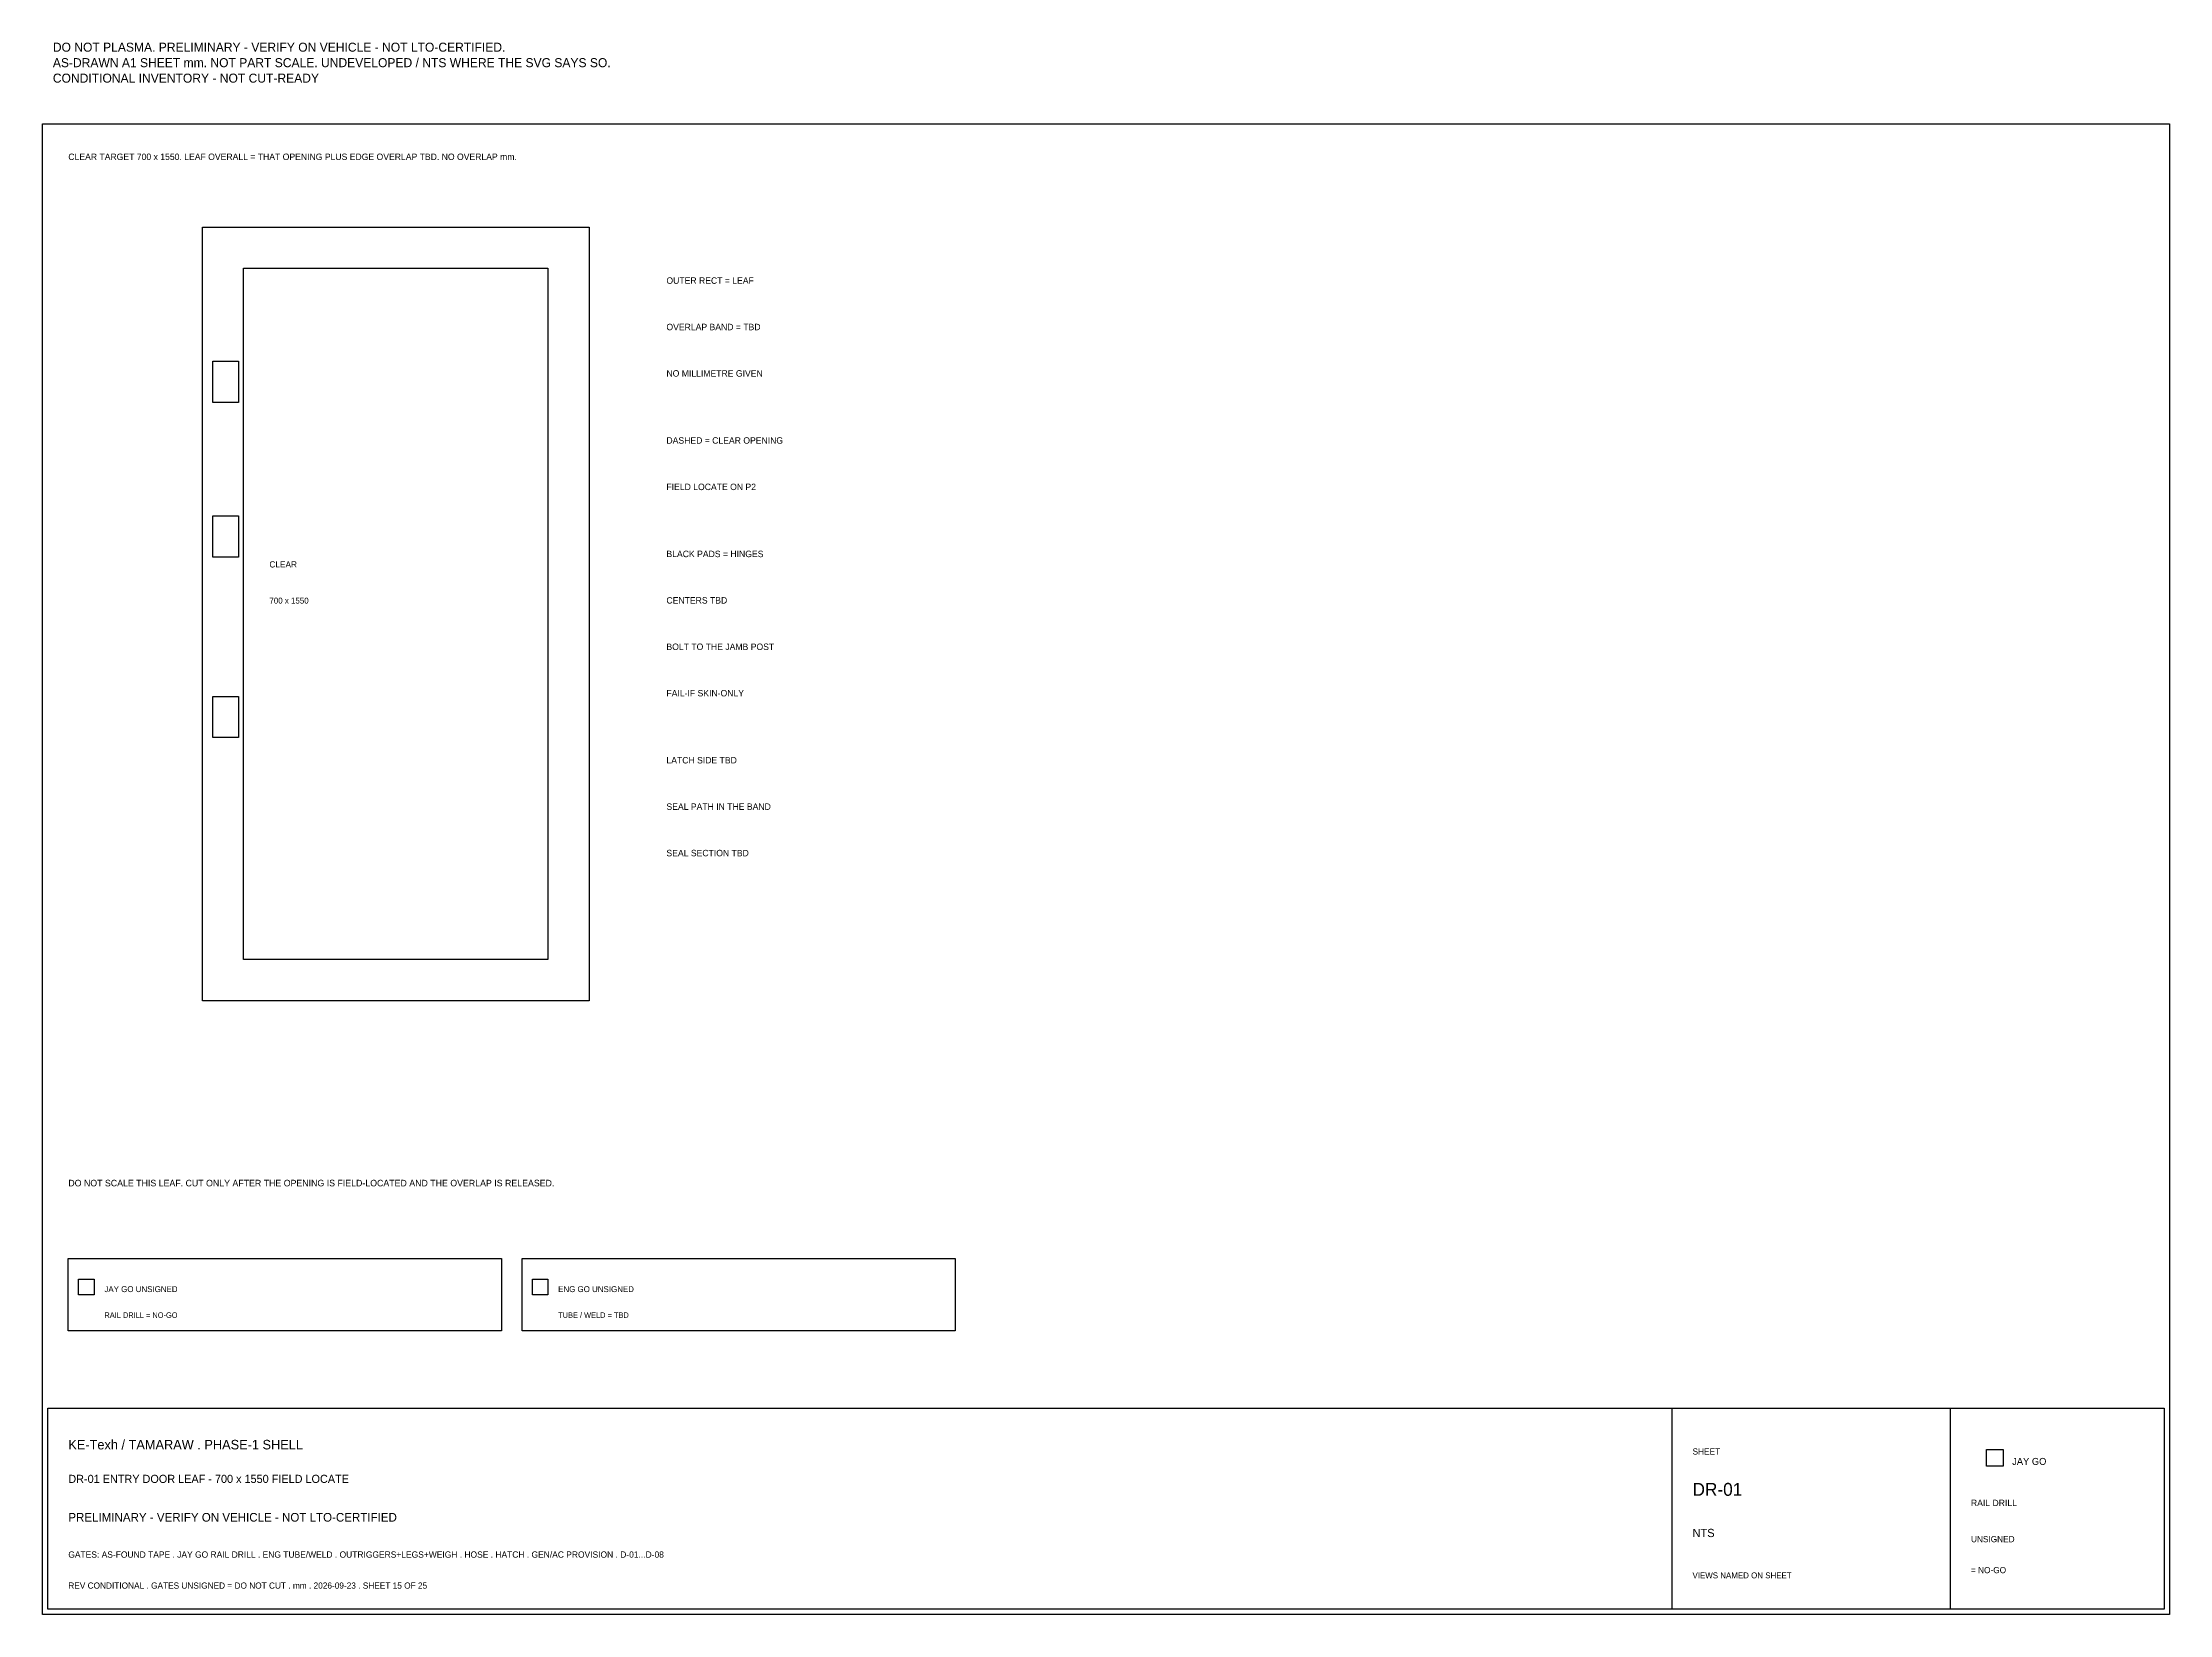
# Model space of a CAD drawing. Header units: millimetres. Extents: x 8 to 833, y 8 to 618.
import ezdxf

# ---------------------------------------------------------------- set-up
doc = ezdxf.new("R2010")
doc.units = ezdxf.units.MM

msp = doc.modelspace()

# ---------------------------------------------------------------- linework, layer by layer
at = {"layer": 'AS-DRAWN'}
for p, q in [((8, 586), (833, 586)), ((8, 8), (8, 586)), ((833, 586), (833, 8)), ((70, 546), (220, 546)), ((70, 246), (70, 546)), ((220, 546), (220, 246)), ((220, 246), (70, 246)), ((18, 146), (186, 146)), ((18, 118), (18, 146)), ((186, 146), (186, 118)), ((194, 146), (362, 146)), ((194, 118), (194, 146)), ((362, 146), (362, 118)), ((22, 138), (28, 138)), ((22, 132), (22, 138)), ((28, 132), (22, 132)), ((28, 138), (28, 132)), ((198, 138), (204, 138)), ((198, 132), (198, 138)), ((204, 132), (198, 132)), ((204, 138), (204, 132)), ((186, 118), (18, 118)), ((362, 118), (194, 118)), ((10, 88), (831, 88)), ((10, 10), (10, 88)), ((640, 88), (640, 10)), ((748, 88), (748, 10)), ((831, 88), (831, 10)), ((762, 72), (768.5, 72)), ((762, 65.5), (762, 72)), ((768.5, 72), (768.5, 65.5)), ((768.5, 65.5), (762, 65.5)), ((831, 10), (10, 10)), ((833, 8), (8, 8))]:
    msp.add_line(p, q, dxfattribs=at)
at = {"layer": 'DASHED'}
for p, q in [((86, 530), (204, 530)), ((86, 262), (86, 530)), ((204, 530), (204, 262)), ((204, 262), (86, 262))]:
    msp.add_line(p, q, dxfattribs=at)
at = {"layer": 'FILL'}
for p, q in [((74, 494), (84, 494)), ((74, 478), (74, 494)), ((84, 494), (84, 478)), ((84, 478), (74, 478)), ((74, 434), (84, 434)), ((74, 418), (74, 434)), ((84, 434), (84, 418)), ((84, 418), (74, 418)), ((74, 364), (84, 364)), ((74, 348), (74, 364)), ((84, 364), (84, 348)), ((84, 348), (74, 348))]:
    msp.add_line(p, q, dxfattribs=at)

# ---------------------------------------------------------------- texts
at = {"layer": 'ANNOTATION'}
for s, height, p in [('CLEAR TARGET 700 x 1550. LEAF OVERALL = THAT OPENING PLUS EDGE OVERLAP TBD. NO OVERLAP mm.', 2.5, (18, 572)), ('OUTER RECT = LEAF', 2.5, (250, 524)), ('OVERLAP BAND = TBD', 2.5, (250, 506)), ('NO MILLIMETRE GIVEN', 2.5, (250, 488)), ('DASHED = CLEAR OPENING', 2.5, (250, 462)), ('FIELD LOCATE ON P2', 2.5, (250, 444)), ('CLEAR', 2.4, (96, 414)), ('BLACK PADS = HINGES', 2.5, (250, 418)), ('700 x 1550', 2.3, (96, 400)), ('CENTERS TBD', 2.5, (250, 400)), ('BOLT TO THE JAMB POST', 2.5, (250, 382)), ('FAIL-IF SKIN-ONLY', 2.5, (250, 364)), ('LATCH SIDE TBD', 2.5, (250, 338)), ('SEAL PATH IN THE BAND', 2.5, (250, 320)), ('SEAL SECTION TBD', 2.5, (250, 302)), ('DO NOT SCALE THIS LEAF. CUT ONLY AFTER THE OPENING IS FIELD-LOCATED AND THE OVERLAP IS RELEASED.', 2.55, (18, 174)), ('JAY GO UNSIGNED', 2.3, (32, 133)), ('ENG GO UNSIGNED', 2.3, (208, 133)), ('RAIL DRILL = NO-GO', 2.15, (32, 123)), ('TUBE / WELD = TBD', 2.15, (208, 123)), ('KE-Texh / TAMARAW . PHASE-1 SHELL', 3.7, (18, 72)), ('SHEET', 2.4, (648, 70)), ('JAY GO', 2.7, (772, 66)), ('DR-01 ENTRY DOOR LEAF - 700 x 1550 FIELD LOCATE', 3.15, (18, 59)), ('DR-01', 5, (648, 54)), ('RAIL DRILL', 2.5, (756, 50)), ('PRELIMINARY - VERIFY ON VEHICLE - NOT LTO-CERTIFIED', 3.35, (18, 44)), ('NTS', 3.2, (648, 38)), ('UNSIGNED', 2.4, (756, 36)), ('GATES: AS-FOUND TAPE . JAY GO RAIL DRILL . ENG TUBE/WELD . OUTRIGGERS+LEGS+WEIGH . HOSE . HATCH . GEN/AC PROVISION . D-01...D-08', 2.45, (18, 30)), ('= NO-GO', 2.4, (756, 24)), ('REV CONDITIONAL . GATES UNSIGNED = DO NOT CUT . mm . 2026-09-23 . SHEET 15 OF 25', 2.4, (18, 18)), ('VIEWS NAMED ON SHEET', 2.3, (648, 22))]:
    msp.add_text(s, height=height, dxfattribs=at).set_placement(p)
at = {"layer": 'STAMP'}
for s, p in [('AS-DRAWN A1 SHEET mm. NOT PART SCALE. UNDEVELOPED / NTS WHERE THE SVG SAYS SO.', (12, 608)), ('DO NOT PLASMA. PRELIMINARY - VERIFY ON VEHICLE - NOT LTO-CERTIFIED.', (12, 614)), ('CONDITIONAL INVENTORY - NOT CUT-READY', (12, 602))]:
    msp.add_text(s, height=3.5, dxfattribs=at).set_placement(p)

doc.saveas('drawing.dxf')
